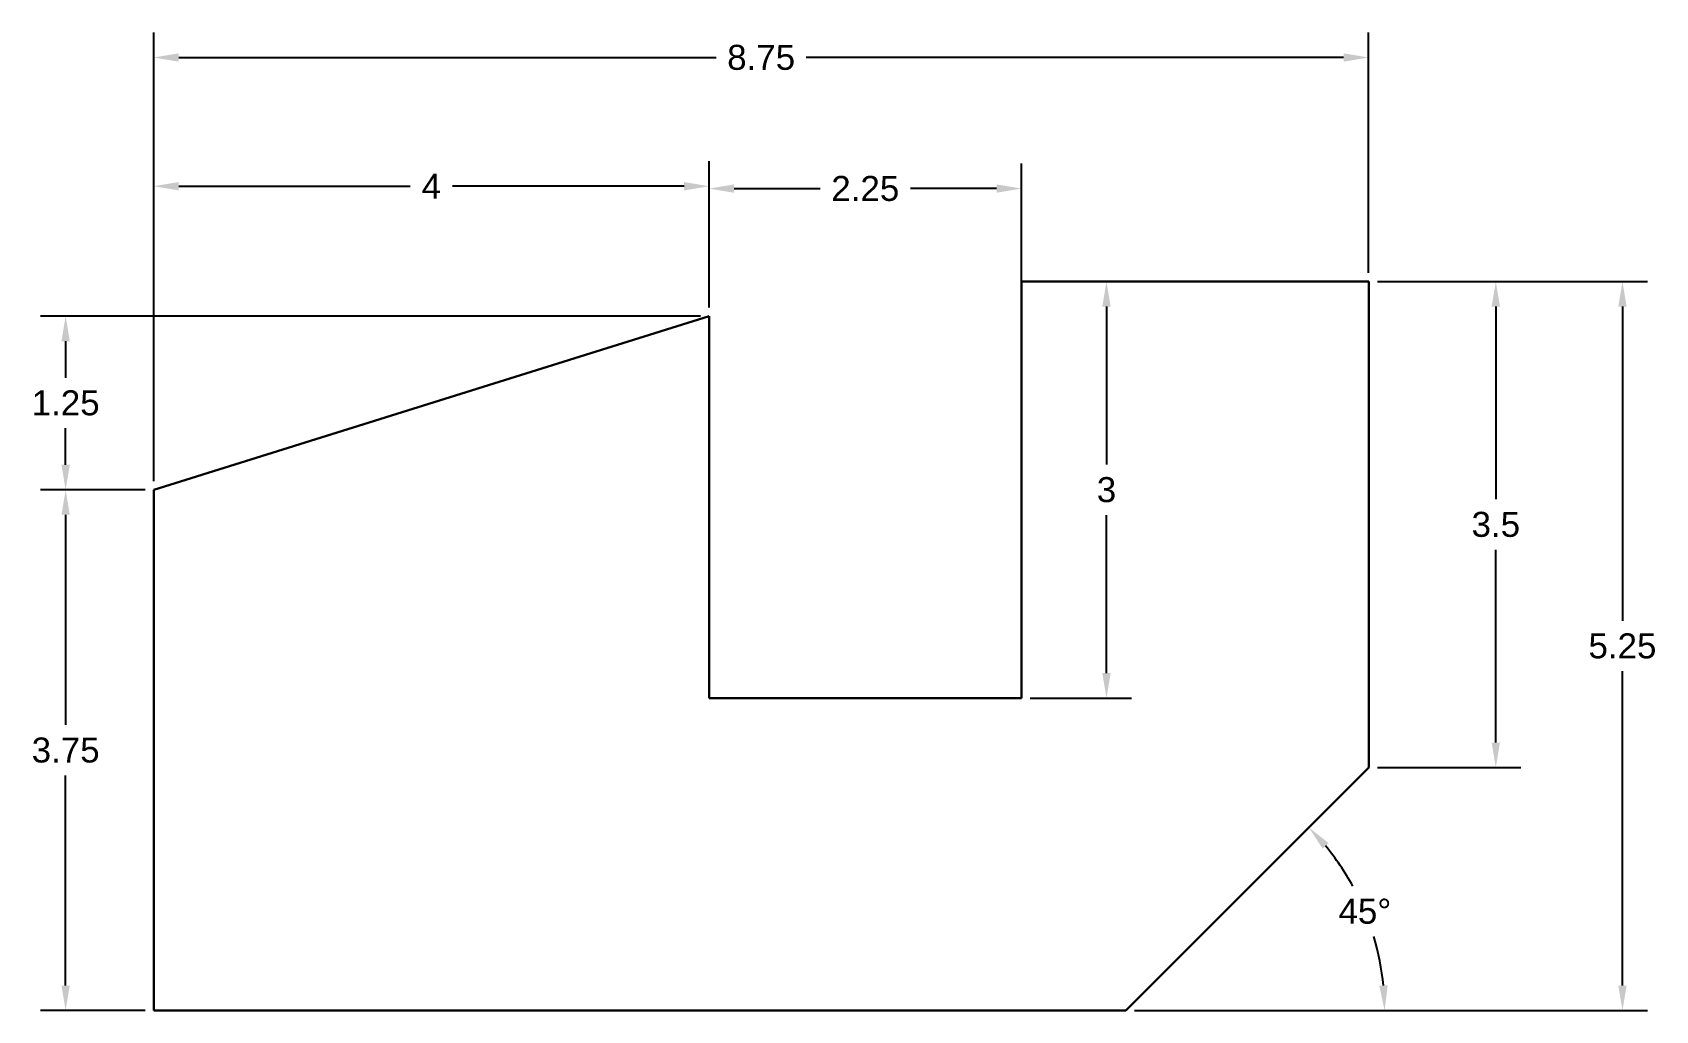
# Model space of a CAD drawing. Header units: millimetres. Extents: x 2064.4 to 2076.1, y 1415.2 to 1422.2.
import ezdxf

# ---------------------------------------------------------------- set-up
doc = ezdxf.new("R2010")
doc.units = ezdxf.units.MM
doc.styles.get("Standard").update_dxf_attribs({"font": 'arial.ttf'})
doc.dimstyles.get("Standard").update_dxf_attribs({"dimtxt": 0.18, "dimasz": 0.18, "dimexe": 0.18, "dimexo": 0.0625, "dimgap": 0.09, "dimtad": 0, "dimtih": 1, "dimtoh": 1, "dimdec": 4, "dimdsep": 46, "dimtxsty": 'Standard', "dimcen": 0.09, "dimadec": 0, "dimazin": 2, "dimtfac": 1, "dimtdec": 4, "dimtofl": 0, "dimtmove": 0, "dimatfit": 3, "dimfxl": 1, "dimtolj": 1, "dimtzin": 0, "dimarcsym": 0})

# ---------------------------------------------------------------- blocks, each defined once
blk = doc.blocks.new('*D1')
at = {"color": 0, "lineweight": -2, "transparency": 16777216}
blk.add_line((2072.346, 1415.184), (2074.328, 1415.184), dxfattribs=at)
for start, end in [(28.6865, 39.4682), (5.5318, 16.5798)]:
    blk.add_arc((2072.283, 1415.184), 1.865, start, end, dxfattribs=at)
at = {"color": 0, "transparency": 16777216}
for points in [[(2073.701, 1416.35), (2073.745, 1416.39), (2073.602, 1416.503)], [(2074.17, 1415.365), (2074.11, 1415.363), (2074.148, 1415.184)]]:
    blk.add_solid(points, dxfattribs=at)
at = {"layer": 'Defpoints', "color": 0, "transparency": 16777216}
for p in [(2074.033, 1416.934), (2074.085, 1415.667), (2065.283, 1415.184), (2072.283, 1415.184), (2072.283, 1415.184)]:
    blk.add_point(p, dxfattribs=at)
at = {"color": 0, "transparency": 16777216, "insert": (2074.006, 1415.898), "char_height": 0.18, "attachment_point": 5}
blk.add_mtext('\\A1;45°', dxfattribs=at)
blk = doc.blocks.new('*D2')
at = {"color": 0, "lineweight": -2, "transparency": 16777216}
for p, q in [((2065.221, 1418.934), (2064.469, 1418.934)), ((2064.649, 1418.754), (2064.649, 1417.241)), ((2064.649, 1415.364), (2064.649, 1416.877)), ((2065.221, 1415.184), (2064.469, 1415.184))]:
    blk.add_line(p, q, dxfattribs=at)
at = {"color": 0, "transparency": 16777216}
for points in [[(2064.619, 1418.754), (2064.679, 1418.754), (2064.649, 1418.934)], [(2064.619, 1415.364), (2064.679, 1415.364), (2064.649, 1415.184)]]:
    blk.add_solid(points, dxfattribs=at)
at = {"layer": 'Defpoints', "color": 0, "transparency": 16777216}
for p in [(2065.283, 1418.934), (2064.649, 1415.184), (2065.283, 1415.184)]:
    blk.add_point(p, dxfattribs=at)
at = {"color": 0, "transparency": 16777216, "insert": (2064.649, 1417.059), "char_height": 0.18, "attachment_point": 5}
blk.add_mtext('\\A1;3.75', dxfattribs=at)
blk = doc.blocks.new('*D3')
at = {"color": 0, "lineweight": -2, "transparency": 16777216}
for p, q in [((2069.221, 1420.184), (2064.469, 1420.184)), ((2064.649, 1420.004), (2064.649, 1419.741)), ((2064.649, 1419.114), (2064.649, 1419.377)), ((2065.221, 1418.934), (2064.469, 1418.934))]:
    blk.add_line(p, q, dxfattribs=at)
at = {"color": 0, "transparency": 16777216}
for points in [[(2064.619, 1420.004), (2064.679, 1420.004), (2064.649, 1420.184)], [(2064.619, 1419.114), (2064.679, 1419.114), (2064.649, 1418.934)]]:
    blk.add_solid(points, dxfattribs=at)
at = {"layer": 'Defpoints', "color": 0, "transparency": 16777216}
for p in [(2064.649, 1420.184), (2069.283, 1420.184), (2065.283, 1418.934)]:
    blk.add_point(p, dxfattribs=at)
at = {"color": 0, "transparency": 16777216, "insert": (2064.649, 1419.559), "char_height": 0.18, "attachment_point": 5}
blk.add_mtext('\\A1;1.25', dxfattribs=at)
blk = doc.blocks.new('*D4')
at = {"color": 0, "lineweight": -2, "transparency": 16777216}
for p, q in [((2065.283, 1418.997), (2065.283, 1421.3)), ((2069.283, 1420.247), (2069.283, 1421.3)), ((2065.463, 1421.12), (2067.131, 1421.12)), ((2069.103, 1421.12), (2067.436, 1421.12))]:
    blk.add_line(p, q, dxfattribs=at)
at = {"color": 0, "transparency": 16777216}
for points in [[(2065.463, 1421.15), (2065.463, 1421.09), (2065.283, 1421.12)], [(2069.103, 1421.15), (2069.103, 1421.09), (2069.283, 1421.12)]]:
    blk.add_solid(points, dxfattribs=at)
at = {"layer": 'Defpoints', "color": 0, "transparency": 16777216}
for p in [(2069.283, 1421.12), (2069.283, 1420.184), (2065.283, 1418.934)]:
    blk.add_point(p, dxfattribs=at)
at = {"color": 0, "transparency": 16777216, "insert": (2067.283, 1421.12), "char_height": 0.18, "attachment_point": 5}
blk.add_mtext('\\A1;4', dxfattribs=at)
blk = doc.blocks.new('*D5')
at = {"color": 0, "lineweight": -2, "transparency": 16777216}
for p, q in [((2069.283, 1420.247), (2069.283, 1421.283)), ((2071.533, 1420.247), (2071.533, 1421.283)), ((2069.463, 1421.103), (2070.082, 1421.103)), ((2071.353, 1421.103), (2070.734, 1421.103))]:
    blk.add_line(p, q, dxfattribs=at)
at = {"color": 0, "transparency": 16777216}
for points in [[(2069.463, 1421.133), (2069.463, 1421.073), (2069.283, 1421.103)], [(2071.353, 1421.133), (2071.353, 1421.073), (2071.533, 1421.103)]]:
    blk.add_solid(points, dxfattribs=at)
at = {"layer": 'Defpoints', "color": 0, "transparency": 16777216}
for p in [(2071.533, 1421.103), (2069.283, 1420.184), (2071.533, 1420.184)]:
    blk.add_point(p, dxfattribs=at)
at = {"color": 0, "transparency": 16777216, "insert": (2070.408, 1421.103), "char_height": 0.18, "attachment_point": 5}
blk.add_mtext('\\A1;2.25', dxfattribs=at)
blk = doc.blocks.new('*D6')
at = {"color": 0, "lineweight": -2, "transparency": 16777216}
for p, q in [((2074.096, 1420.434), (2075.129, 1420.434)), ((2074.949, 1420.254), (2074.949, 1418.866)), ((2074.949, 1417.114), (2074.949, 1418.502)), ((2074.096, 1416.934), (2075.129, 1416.934))]:
    blk.add_line(p, q, dxfattribs=at)
at = {"color": 0, "transparency": 16777216}
for points in [[(2074.919, 1420.254), (2074.979, 1420.254), (2074.949, 1420.434)], [(2074.919, 1417.114), (2074.979, 1417.114), (2074.949, 1416.934)]]:
    blk.add_solid(points, dxfattribs=at)
at = {"layer": 'Defpoints', "color": 0, "transparency": 16777216}
for p in [(2074.033, 1420.434), (2074.033, 1416.934), (2074.949, 1416.934)]:
    blk.add_point(p, dxfattribs=at)
at = {"color": 0, "transparency": 16777216, "insert": (2074.949, 1418.684), "char_height": 0.18, "attachment_point": 5}
blk.add_mtext('\\A1;3.5', dxfattribs=at)
blk = doc.blocks.new('*D7')
at = {"color": 0, "lineweight": -2, "transparency": 16777216}
for p, q in [((2065.283, 1418.997), (2065.283, 1422.227)), ((2074.033, 1420.497), (2074.033, 1422.227)), ((2065.463, 1422.047), (2069.334, 1422.047)), ((2073.853, 1422.047), (2069.983, 1422.047))]:
    blk.add_line(p, q, dxfattribs=at)
at = {"color": 0, "transparency": 16777216}
for points in [[(2065.463, 1422.077), (2065.463, 1422.017), (2065.283, 1422.047)], [(2073.853, 1422.077), (2073.853, 1422.017), (2074.033, 1422.047)]]:
    blk.add_solid(points, dxfattribs=at)
at = {"layer": 'Defpoints', "color": 0, "transparency": 16777216}
for p in [(2065.283, 1422.047), (2074.033, 1420.434), (2065.283, 1418.934)]:
    blk.add_point(p, dxfattribs=at)
at = {"color": 0, "transparency": 16777216, "insert": (2069.658, 1422.047), "char_height": 0.18, "attachment_point": 5}
blk.add_mtext('\\A1;8.75', dxfattribs=at)
blk = doc.blocks.new('*D8')
at = {"color": 0, "lineweight": -2, "transparency": 16777216}
for p, q in [((2071.596, 1420.434), (2072.325, 1420.434)), ((2072.145, 1420.254), (2072.145, 1419.116)), ((2072.145, 1417.614), (2072.145, 1418.752)), ((2071.596, 1417.434), (2072.325, 1417.434))]:
    blk.add_line(p, q, dxfattribs=at)
at = {"color": 0, "transparency": 16777216}
for points in [[(2072.115, 1420.254), (2072.175, 1420.254), (2072.145, 1420.434)], [(2072.115, 1417.614), (2072.175, 1417.614), (2072.145, 1417.434)]]:
    blk.add_solid(points, dxfattribs=at)
at = {"layer": 'Defpoints', "color": 0, "transparency": 16777216}
for p in [(2071.533, 1420.434), (2071.533, 1417.434), (2072.145, 1417.434)]:
    blk.add_point(p, dxfattribs=at)
at = {"color": 0, "transparency": 16777216, "insert": (2072.145, 1418.934), "char_height": 0.18, "attachment_point": 5}
blk.add_mtext('\\A1;3', dxfattribs=at)
blk = doc.blocks.new('*D9')
at = {"color": 0, "lineweight": -2, "transparency": 16777216}
for p, q in [((2074.096, 1420.434), (2076.041, 1420.434)), ((2075.861, 1420.254), (2075.861, 1417.991)), ((2075.861, 1415.364), (2075.861, 1417.627)), ((2072.346, 1415.184), (2076.041, 1415.184))]:
    blk.add_line(p, q, dxfattribs=at)
at = {"color": 0, "transparency": 16777216}
for points in [[(2075.831, 1420.254), (2075.891, 1420.254), (2075.861, 1420.434)], [(2075.831, 1415.364), (2075.891, 1415.364), (2075.861, 1415.184)]]:
    blk.add_solid(points, dxfattribs=at)
at = {"layer": 'Defpoints', "color": 0, "transparency": 16777216}
for p in [(2074.033, 1420.434), (2072.283, 1415.184), (2075.861, 1415.184)]:
    blk.add_point(p, dxfattribs=at)
at = {"color": 0, "transparency": 16777216, "insert": (2075.861, 1417.809), "char_height": 0.18, "attachment_point": 5}
blk.add_mtext('\\A1;5.25', dxfattribs=at)

msp = doc.modelspace()

# ---------------------------------------------------------------- linework, layer by layer
at = {"lineweight": 30}
for p, q in [((2071.53328, 1417.43417), (2071.53328, 1420.43417)), ((2071.53328, 1420.43417), (2071.53328, 1420.43417)), ((2071.53328, 1420.43417), (2074.03328, 1420.43417)), ((2074.03328, 1420.43417), (2074.03328, 1420.43417)), ((2074.03328, 1420.43417), (2074.03328, 1416.93417)), ((2069.28328, 1420.18417), (2065.28328, 1418.93417)), ((2069.28328, 1420.18417), (2069.28328, 1417.43417)), ((2065.28328, 1415.18417), (2065.28328, 1418.93417)), ((2065.28328, 1418.93417), (2065.28328, 1415.18417)), ((2065.28328, 1415.18417), (2065.28328, 1418.93417)), ((2069.28328, 1417.43417), (2069.28328, 1417.43417)), ((2069.28328, 1417.43417), (2071.53328, 1417.43417)), ((2071.53328, 1417.43417), (2071.53328, 1417.43417)), ((2074.03328, 1416.93417), (2072.28328, 1415.18417)), ((2074.03328, 1416.93417), (2074.03328, 1416.93417)), ((2065.28328, 1415.18417), (2072.28328, 1415.18417))]:
    msp.add_line(p, q, dxfattribs=at)

# ---------------------------------------------------------------- dimensions: what is measured, and where the dimension line sits
for base, p1, p2, picture, middle in [((2065.28328, 1422.04739), (2074.03328, 1420.43417), (2065.28328, 1418.93417), '*D7', (2069.65828, 1422.04739)), ((2069.28328, 1421.1195), (2065.28328, 1418.93417), (2069.28328, 1420.18417), '*D4', (2067.28328, 1421.1195)), ((2071.53328, 1421.10263), (2069.28328, 1420.18417), (2071.53328, 1420.18417), '*D5', (2070.40828, 1421.10263))]:
    dim = msp.add_linear_dim(base=base, p1=p1, p2=p2, dimstyle='Standard')
    dim.commit()
    dim.dimension.update_dxf_attribs({"geometry": picture, "text_midpoint": middle})
for base, p1, p2, picture, middle in [((2072.1453, 1417.43417), (2071.53328, 1420.43417), (2071.53328, 1417.43417), '*D8', (2072.1453, 1418.93417)), ((2075.86069, 1415.18417), (2074.03328, 1420.43417), (2072.28328, 1415.18417), '*D9', (2075.86069, 1417.80917)), ((2074.94874, 1416.93417), (2074.03328, 1420.43417), (2074.03328, 1416.93417), '*D6', (2074.94874, 1418.68417)), ((2064.64852, 1420.18417), (2065.28328, 1418.93417), (2069.28328, 1420.18417), '*D3', (2064.64852, 1419.55917)), ((2064.64852, 1415.18417), (2065.28328, 1418.93417), (2065.28328, 1415.18417), '*D2', (2064.64852, 1417.05917))]:
    dim = msp.add_linear_dim(base=base, p1=p1, p2=p2, angle=90, dimstyle='Standard')
    dim.commit()
    dim.dimension.update_dxf_attribs({"geometry": picture, "text_midpoint": middle})
dim = msp.add_angular_dim_2l(base=(2074.08481, 1415.66689), line1=((2074.03328, 1416.93417), (2072.28328, 1415.18417)), line2=((2065.28328, 1415.18417), (2072.28328, 1415.18417)), dimstyle='Standard')
dim.commit()
dim.dimension.update_dxf_attribs({"geometry": '*D1', "text_midpoint": (2074.00639, 1415.89791)})

doc.saveas('drawing.dxf')
